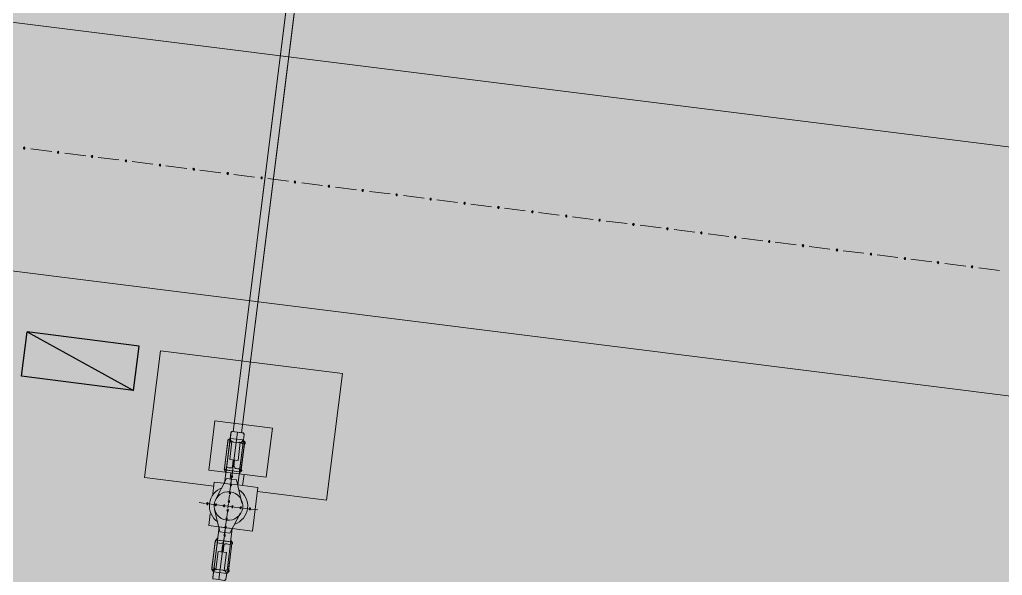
# Model space of a CAD drawing. Header units: metres. Extents: x -4 to 509425, y 7549 to 4732445.
# Drawn here: x 476027.13 to 476039.05, y 4719767.1 to 4719773.84 of the extents above; entities that cross this region are included whole.
import ezdxf

# ---------------------------------------------------------------- set-up
doc = ezdxf.new("R2010")
doc.units = ezdxf.units.M
doc.header["$LTSCALE"] = 0.01
doc.header["$MEASUREMENT"] = 0
doc.layers.get('0').update_dxf_attribs({"lineweight": 0})
doc.layers.add('_SUBESTACIÓN', color=1, linetype='Continuous')
doc.layers.add('SUBESTACION LA VID', color=253, linetype='Continuous')

# ---------------------------------------------------------------- blocks, each defined once
blk = doc.blocks.new('A$Cfff6051d')
at = {"layer": 'SUBESTACION LA VID', "transparency": 33554687}
h = blk.add_hatch(color=256, dxfattribs=at)
h.dxf.hatch_style = 2
h.paths.add_polyline_path([(476027.19, 4719772.283), (476027.191, 4719772.291), (476027.182, 4719772.293), (476027.173, 4719772.285), (476027.18, 4719772.276), (476027.189, 4719772.275)])
h = blk.add_hatch(color=256, dxfattribs=at)
h.dxf.hatch_style = 2
h.paths.add_polyline_path([(476027.601, 4719772.231), (476027.602, 4719772.24), (476027.594, 4719772.241), (476027.585, 4719772.234), (476027.592, 4719772.224), (476027.6, 4719772.223)])
h = blk.add_hatch(color=256, dxfattribs=at)
h.dxf.hatch_style = 2
h.paths.add_polyline_path([(476028.013, 4719772.18), (476028.014, 4719772.188), (476028.006, 4719772.189), (476027.996, 4719772.182), (476028.003, 4719772.173), (476028.012, 4719772.171)])
h = blk.add_hatch(color=256, dxfattribs=at)
h.dxf.hatch_style = 2
h.paths.add_polyline_path([(476028.425, 4719772.128), (476028.426, 4719772.137), (476028.417, 4719772.138), (476028.408, 4719772.13), (476028.415, 4719772.121), (476028.423, 4719772.12)])
h = blk.add_hatch(color=256, dxfattribs=at)
h.dxf.hatch_style = 2
h.paths.add_polyline_path([(476028.836, 4719772.077), (476028.837, 4719772.085), (476028.829, 4719772.086), (476028.819, 4719772.079), (476028.827, 4719772.069), (476028.835, 4719772.068)])
h = blk.add_hatch(color=256, dxfattribs=at)
h.dxf.hatch_style = 2
h.paths.add_polyline_path([(476029.248, 4719772.025), (476029.249, 4719772.033), (476029.24, 4719772.035), (476029.231, 4719772.027), (476029.238, 4719772.018), (476029.247, 4719772.017)])
h = blk.add_hatch(color=256, dxfattribs=at)
h.dxf.hatch_style = 2
h.paths.add_polyline_path([(476029.659, 4719771.973), (476029.66, 4719771.982), (476029.652, 4719771.983), (476029.643, 4719771.976), (476029.65, 4719771.966), (476029.658, 4719771.965)])
h = blk.add_hatch(color=256, dxfattribs=at)
h.dxf.hatch_style = 2
h.paths.add_polyline_path([(476030.071, 4719771.922), (476030.072, 4719771.93), (476030.064, 4719771.931), (476030.054, 4719771.924), (476030.062, 4719771.915), (476030.07, 4719771.913)])
h = blk.add_hatch(color=256, dxfattribs=at)
h.dxf.hatch_style = 2
h.paths.add_polyline_path([(476030.474, 4719771.871), (476030.475, 4719771.88), (476030.467, 4719771.881), (476030.457, 4719771.873), (476030.465, 4719771.864), (476030.473, 4719771.863)])
h = blk.add_hatch(color=256, dxfattribs=at)
h.dxf.hatch_style = 2
h.paths.add_polyline_path([(476030.886, 4719771.82), (476030.887, 4719771.828), (476030.878, 4719771.829), (476030.869, 4719771.822), (476030.876, 4719771.812), (476030.885, 4719771.811)])
h = blk.add_hatch(color=256, dxfattribs=at)
h.dxf.hatch_style = 2
h.paths.add_polyline_path([(476031.297, 4719771.768), (476031.299, 4719771.776), (476031.29, 4719771.778), (476031.281, 4719771.77), (476031.288, 4719771.761), (476031.296, 4719771.76)])
h = blk.add_hatch(color=256, dxfattribs=at)
h.dxf.hatch_style = 2
h.paths.add_polyline_path([(476031.709, 4719771.716), (476031.71, 4719771.725), (476031.702, 4719771.726), (476031.692, 4719771.719), (476031.7, 4719771.709), (476031.708, 4719771.708)])
h = blk.add_hatch(color=256, dxfattribs=at)
h.dxf.hatch_style = 2
h.paths.add_polyline_path([(476032.121, 4719771.665), (476032.122, 4719771.673), (476032.113, 4719771.674), (476032.104, 4719771.667), (476032.111, 4719771.658), (476032.12, 4719771.656)])
h = blk.add_hatch(color=256, dxfattribs=at)
h.dxf.hatch_style = 2
h.paths.add_polyline_path([(476032.532, 4719771.613), (476032.533, 4719771.622), (476032.525, 4719771.623), (476032.516, 4719771.615), (476032.523, 4719771.606), (476032.531, 4719771.605)])
h = blk.add_hatch(color=256, dxfattribs=at)
h.dxf.hatch_style = 2
h.paths.add_polyline_path([(476032.944, 4719771.562), (476032.945, 4719771.57), (476032.937, 4719771.571), (476032.927, 4719771.564), (476032.934, 4719771.554), (476032.943, 4719771.553)])
h = blk.add_hatch(color=256, dxfattribs=at)
h.dxf.hatch_style = 2
h.paths.add_polyline_path([(476033.356, 4719771.51), (476033.357, 4719771.518), (476033.348, 4719771.52), (476033.339, 4719771.512), (476033.346, 4719771.503), (476033.354, 4719771.502)])
h = blk.add_hatch(color=256, dxfattribs=at)
h.dxf.hatch_style = 2
h.paths.add_polyline_path([(476033.767, 4719771.458), (476033.768, 4719771.467), (476033.76, 4719771.468), (476033.75, 4719771.461), (476033.758, 4719771.451), (476033.766, 4719771.45)])
h = blk.add_hatch(color=256, dxfattribs=at)
h.dxf.hatch_style = 2
h.paths.add_polyline_path([(476034.17, 4719771.408), (476034.171, 4719771.416), (476034.163, 4719771.417), (476034.154, 4719771.41), (476034.161, 4719771.401), (476034.169, 4719771.4)])
h = blk.add_hatch(color=256, dxfattribs=at)
h.dxf.hatch_style = 2
h.paths.add_polyline_path([(476034.582, 4719771.356), (476034.583, 4719771.365), (476034.575, 4719771.366), (476034.565, 4719771.358), (476034.573, 4719771.349), (476034.581, 4719771.348)])
h = blk.add_hatch(color=256, dxfattribs=at)
h.dxf.hatch_style = 2
h.paths.add_polyline_path([(476034.994, 4719771.305), (476034.995, 4719771.313), (476034.986, 4719771.314), (476034.977, 4719771.307), (476034.984, 4719771.297), (476034.993, 4719771.296)])
h = blk.add_hatch(color=256, dxfattribs=at)
h.dxf.hatch_style = 2
h.paths.add_polyline_path([(476035.405, 4719771.253), (476035.406, 4719771.262), (476035.398, 4719771.263), (476035.388, 4719771.255), (476035.396, 4719771.246), (476035.404, 4719771.245)])
h = blk.add_hatch(color=256, dxfattribs=at)
h.dxf.hatch_style = 2
h.paths.add_polyline_path([(476035.817, 4719771.202), (476035.818, 4719771.21), (476035.809, 4719771.211), (476035.8, 4719771.204), (476035.807, 4719771.194), (476035.816, 4719771.193)])
h = blk.add_hatch(color=256, dxfattribs=at)
h.dxf.hatch_style = 2
h.paths.add_polyline_path([(476036.228, 4719771.15), (476036.23, 4719771.158), (476036.221, 4719771.159), (476036.212, 4719771.152), (476036.219, 4719771.143), (476036.227, 4719771.142)])
h = blk.add_hatch(color=256, dxfattribs=at)
h.dxf.hatch_style = 2
h.paths.add_polyline_path([(476036.64, 4719771.098), (476036.641, 4719771.107), (476036.633, 4719771.108), (476036.623, 4719771.1), (476036.631, 4719771.091), (476036.639, 4719771.09)])
h = blk.add_hatch(color=256, dxfattribs=at)
h.dxf.hatch_style = 2
h.paths.add_polyline_path([(476037.052, 4719771.047), (476037.053, 4719771.055), (476037.044, 4719771.056), (476037.035, 4719771.049), (476037.042, 4719771.039), (476037.051, 4719771.038)])
h = blk.add_hatch(color=256, dxfattribs=at)
h.dxf.hatch_style = 2
h.paths.add_polyline_path([(476037.463, 4719770.995), (476037.464, 4719771.003), (476037.456, 4719771.005), (476037.447, 4719770.997), (476037.454, 4719770.988), (476037.462, 4719770.987)])
h = blk.add_hatch(color=256, dxfattribs=at)
h.dxf.hatch_style = 2
h.paths.add_polyline_path([(476037.875, 4719770.943), (476037.876, 4719770.952), (476037.868, 4719770.953), (476037.858, 4719770.946), (476037.865, 4719770.936), (476037.874, 4719770.935)])
h = blk.add_hatch(color=256, dxfattribs=at)
h.dxf.hatch_style = 2
h.paths.add_polyline_path([(476038.278, 4719770.893), (476038.279, 4719770.901), (476038.271, 4719770.902), (476038.261, 4719770.895), (476038.269, 4719770.886), (476038.277, 4719770.885)])
h = blk.add_hatch(color=256, dxfattribs=at)
h.dxf.hatch_style = 2
h.paths.add_polyline_path([(476038.69, 4719770.841), (476038.691, 4719770.85), (476038.682, 4719770.851), (476038.673, 4719770.843), (476038.68, 4719770.834), (476038.689, 4719770.833)])
h = blk.add_hatch(color=256, dxfattribs=at)
h.dxf.hatch_style = 2
edge = h.paths.add_edge_path()
edge.add_spline(control_points=[(476027.15, 4719769.515), (476027.15, 4719769.515), (476028.511, 4719769.344), (476028.511, 4719769.344), (476028.511, 4719769.344), (476027.217, 4719770.053), (476027.217, 4719770.053), (476027.217, 4719770.053), (476027.15, 4719769.515), (476027.15, 4719769.515)], knot_values=[0, 0, 0, 0, 1, 1, 1, 2, 2, 2, 3, 3, 3, 3], degree=3, periodic=0)
edge = h.paths.add_edge_path()
edge.add_spline(control_points=[(476028.511, 4719769.344), (476028.511, 4719769.344), (476027.217, 4719770.053), (476027.217, 4719770.053), (476027.217, 4719770.053), (476028.578, 4719769.882), (476028.578, 4719769.882), (476028.578, 4719769.882), (476028.511, 4719769.344), (476028.511, 4719769.344)], knot_values=[0, 0, 0, 0, 1, 1, 1, 2, 2, 2, 3, 3, 3, 3], degree=3, periodic=0)
h = blk.add_hatch(color=256, dxfattribs=at)
h.dxf.hatch_style = 2
h.paths.add_polyline_path([(476029.711, 4719768.298), (476029.712, 4719768.307), (476029.703, 4719768.308), (476029.694, 4719768.3), (476029.701, 4719768.291), (476029.71, 4719768.29)])
h = blk.add_hatch(color=256, dxfattribs=at)
h.dxf.hatch_style = 2
h.paths.add_polyline_path([(476029.698, 4719768.197), (476029.699, 4719768.206), (476029.691, 4719768.207), (476029.681, 4719768.199), (476029.688, 4719768.19), (476029.697, 4719768.189)])
h = blk.add_hatch(color=256, dxfattribs=at)
h.dxf.hatch_style = 2
h.paths.add_polyline_path([(476029.685, 4719768.097), (476029.686, 4719768.105), (476029.678, 4719768.106), (476029.668, 4719768.099), (476029.676, 4719768.089), (476029.684, 4719768.088)])
h = blk.add_hatch(color=256, dxfattribs=at)
h.dxf.hatch_style = 2
h.paths.add_polyline_path([(476029.413, 4719767.969), (476029.414, 4719767.977), (476029.406, 4719767.978), (476029.396, 4719767.971), (476029.404, 4719767.961), (476029.412, 4719767.96)])
h = blk.add_hatch(color=256, dxfattribs=at)
h.dxf.hatch_style = 2
h.paths.add_polyline_path([(476029.514, 4719767.956), (476029.515, 4719767.964), (476029.507, 4719767.965), (476029.497, 4719767.958), (476029.505, 4719767.949), (476029.513, 4719767.947)])
h = blk.add_hatch(color=256, dxfattribs=at)
h.dxf.hatch_style = 2
h.paths.add_polyline_path([(476029.615, 4719767.943), (476029.616, 4719767.952), (476029.608, 4719767.953), (476029.598, 4719767.945), (476029.605, 4719767.936), (476029.614, 4719767.935)])
h = blk.add_hatch(color=256, dxfattribs=at)
h.dxf.hatch_style = 2
h.paths.add_polyline_path([(476029.673, 4719767.996), (476029.674, 4719768.004), (476029.665, 4719768.005), (476029.656, 4719767.998), (476029.663, 4719767.988), (476029.672, 4719767.987)])
h = blk.add_hatch(color=256, dxfattribs=at)
h.dxf.hatch_style = 2
h.paths.add_polyline_path([(476029.716, 4719767.931), (476029.717, 4719767.939), (476029.708, 4719767.94), (476029.699, 4719767.933), (476029.706, 4719767.923), (476029.715, 4719767.922)])
h = blk.add_hatch(color=256, dxfattribs=at)
h.dxf.hatch_style = 2
h.paths.add_polyline_path([(476029.816, 4719767.918), (476029.818, 4719767.926), (476029.809, 4719767.927), (476029.8, 4719767.92), (476029.807, 4719767.911), (476029.815, 4719767.91)])
h = blk.add_hatch(color=256, dxfattribs=at)
h.dxf.hatch_style = 2
h.paths.add_polyline_path([(476029.926, 4719767.904), (476029.927, 4719767.913), (476029.918, 4719767.914), (476029.909, 4719767.906), (476029.916, 4719767.897), (476029.925, 4719767.896)])
h = blk.add_hatch(color=256, dxfattribs=at)
h.dxf.hatch_style = 2
h.paths.add_polyline_path([(476029.646, 4719767.786), (476029.647, 4719767.794), (476029.639, 4719767.795), (476029.63, 4719767.788), (476029.637, 4719767.778), (476029.645, 4719767.777)])
h = blk.add_hatch(color=256, dxfattribs=at)
h.dxf.hatch_style = 2
h.paths.add_polyline_path([(476029.659, 4719767.887), (476029.66, 4719767.895), (476029.652, 4719767.896), (476029.642, 4719767.889), (476029.65, 4719767.879), (476029.658, 4719767.878)])
h = blk.add_hatch(color=256, dxfattribs=at)
h.dxf.hatch_style = 2
h.paths.add_polyline_path([(476029.634, 4719767.685), (476029.635, 4719767.693), (476029.626, 4719767.694), (476029.617, 4719767.687), (476029.624, 4719767.678), (476029.633, 4719767.677)])
h = blk.add_hatch(color=256, dxfattribs=at)
h.dxf.hatch_style = 2
h.paths.add_polyline_path([(476029.621, 4719767.584), (476029.622, 4719767.592), (476029.614, 4719767.594), (476029.604, 4719767.586), (476029.612, 4719767.577), (476029.62, 4719767.576)])
at = {"layer": 'SUBESTACION LA VID', "lineweight": 15}
for p, q in [((476076.476, 4719767.614), (475978.999, 4719779.835)), ((476076.103, 4719764.641), (475978.626, 4719776.861)), ((476030.39, 4719774.194), (476029.719, 4719768.843)), ((476030.491, 4719774.181), (476029.82, 4719768.83)), ((476027.517, 4719772.242), (476027.265, 4719772.274)), ((476027.929, 4719772.19), (476027.677, 4719772.222)), ((476028.332, 4719772.14), (476028.08, 4719772.171)), ((476028.744, 4719772.088), (476028.492, 4719772.12)), ((476029.155, 4719772.037), (476028.903, 4719772.068)), ((476029.567, 4719771.985), (476029.315, 4719772.017)), ((476029.979, 4719771.933), (476029.727, 4719771.965)), ((476030.39, 4719771.882), (476030.138, 4719771.913)), ((476030.802, 4719771.83), (476030.55, 4719771.862)), ((476031.213, 4719771.779), (476030.961, 4719771.81)), ((476031.625, 4719771.727), (476031.373, 4719771.759)), ((476032.037, 4719771.675), (476031.785, 4719771.707)), ((476032.44, 4719771.625), (476032.188, 4719771.656)), ((476032.852, 4719771.573), (476032.6, 4719771.605)), ((476033.263, 4719771.522), (476033.011, 4719771.553)), ((476033.675, 4719771.47), (476033.423, 4719771.502)), ((476034.086, 4719771.418), (476033.834, 4719771.45)), ((476034.498, 4719771.367), (476034.246, 4719771.398)), ((476034.91, 4719771.315), (476034.658, 4719771.347)), ((476035.321, 4719771.264), (476035.069, 4719771.295)), ((476035.733, 4719771.212), (476035.481, 4719771.244)), ((476036.144, 4719771.16), (476035.892, 4719771.192)), ((476036.548, 4719771.11), (476036.296, 4719771.141)), ((476036.959, 4719771.058), (476036.707, 4719771.09)), ((476037.371, 4719771.007), (476037.119, 4719771.038)), ((476037.783, 4719770.955), (476037.531, 4719770.987)), ((476038.194, 4719770.903), (476037.942, 4719770.935)), ((476038.606, 4719770.852), (476038.354, 4719770.883)), ((476039.017, 4719770.8), (476038.765, 4719770.832)), ((476029.655, 4719768.74), (476029.683, 4719768.762)), ((476029.702, 4719768.845), (476029.837, 4719768.828)), ((476029.612, 4719768.396), (476029.654, 4719768.732)), ((476029.679, 4719768.729), (476029.637, 4719768.393)), ((476029.677, 4719768.712), (476029.696, 4719768.727)), ((476029.839, 4719768.709), (476029.797, 4719768.373)), ((476029.813, 4719768.371), (476029.856, 4719768.707)), ((476029.837, 4719768.692), (476029.814, 4719768.712)), ((476029.709, 4719768.418), (476029.719, 4719768.502)), ((476029.725, 4719768.416), (476029.736, 4719768.5)), ((476029.611, 4719768.387), (476029.631, 4719768.342)), ((476029.705, 4719768.324), (476029.713, 4719768.383)), ((476029.639, 4719768.273), (476029.505, 4719768.017)), ((476029.757, 4719768.258), (476029.639, 4719768.273)), ((476029.691, 4719768.343), (476029.681, 4719768.268)), ((476029.692, 4719768.215), (476029.7, 4719768.282)), ((476029.757, 4719768.258), (476029.824, 4719767.977)), ((476029.812, 4719768.362), (476029.79, 4719768.322)), ((476029.85, 4719768.323), (476029.833, 4719768.189)), ((476029.679, 4719768.114), (476029.687, 4719768.182)), ((476029.666, 4719768.014), (476029.674, 4719768.072)), ((476029.38, 4719767.973), (476029.304, 4719767.982)), ((476029.48, 4719767.96), (476029.422, 4719767.967)), ((476029.59, 4719767.946), (476029.522, 4719767.955)), ((476029.69, 4719767.934), (476029.623, 4719767.942)), ((476029.654, 4719767.913), (476029.661, 4719767.972)), ((476029.791, 4719767.921), (476029.732, 4719767.928)), ((476029.892, 4719767.908), (476029.833, 4719767.916)), ((476030.018, 4719767.893), (476029.934, 4719767.903)), ((476029.558, 4719767.626), (476029.49, 4719767.899)), ((476029.64, 4719767.804), (476029.648, 4719767.871)), ((476029.676, 4719767.611), (476029.809, 4719767.859)), ((476029.615, 4719767.602), (476029.623, 4719767.669)), ((476029.627, 4719767.703), (476029.636, 4719767.77)), ((476029.502, 4719767.522), (476029.532, 4719767.553)), ((476029.676, 4719767.611), (476029.558, 4719767.626)), ((476029.602, 4719767.501), (476029.609, 4719767.56)), ((476029.501, 4719767.514), (476029.459, 4719767.178)), ((476029.484, 4719767.175), (476029.527, 4719767.511)), ((476029.589, 4719767.469), (476029.579, 4719767.385)), ((476029.606, 4719767.466), (476029.596, 4719767.382)), ((476029.644, 4719767.155), (476029.686, 4719767.491)), ((476029.703, 4719767.489), (476029.661, 4719767.152)), ((476029.704, 4719767.497), (476029.691, 4719767.533)), ((476029.486, 4719767.191), (476029.501, 4719767.173)), ((476029.646, 4719767.171), (476029.619, 4719767.158)), ((476029.66, 4719767.144), (476029.64, 4719767.121))]:
    blk.add_line(p, q, dxfattribs=at)
at = {"layer": 'SUBESTACION LA VID', "lineweight": 0}
for p, q in [((476029.652, 4719768.715), (476029.655, 4719768.74)), ((476029.652, 4719768.715), (476029.655, 4719768.74)), ((476029.653, 4719768.723), (476029.655, 4719768.74)), ((476029.79, 4719768.322), (476029.851, 4719768.809)), ((476029.653, 4719768.723), (476029.654, 4719768.732)), ((476029.653, 4719768.723), (476029.654, 4719768.732)), ((476029.854, 4719768.69), (476029.857, 4719768.715)), ((476029.855, 4719768.698), (476029.857, 4719768.715)), ((476029.864, 4719768.706), (476029.864, 4719768.706)), ((476029.611, 4719768.387), (476029.613, 4719768.404)), ((476029.611, 4719768.387), (476029.612, 4719768.396)), ((476029.812, 4719768.362), (476029.815, 4719768.379)), ((476029.812, 4719768.362), (476029.815, 4719768.379)), ((476029.821, 4719768.361), (476029.822, 4719768.369)), ((476029.532, 4719767.553), (476029.472, 4719767.074)), ((476029.502, 4719767.522), (476029.5, 4719767.505)), ((476029.502, 4719767.522), (476029.5, 4719767.505)), ((476029.502, 4719767.522), (476029.501, 4719767.514)), ((476029.704, 4719767.497), (476029.702, 4719767.48)), ((476029.712, 4719767.496), (476029.711, 4719767.487)), ((476029.46, 4719767.186), (476029.458, 4719767.169)), ((476029.46, 4719767.186), (476029.458, 4719767.169)), ((476029.459, 4719767.178), (476029.459, 4719767.178)), ((476029.663, 4719767.169), (476029.66, 4719767.144)), ((476029.663, 4719767.169), (476029.66, 4719767.144)), ((476029.67, 4719767.16), (476029.66, 4719767.144)), ((476029.67, 4719767.16), (476029.669, 4719767.151)), ((476029.67, 4719767.16), (476029.669, 4719767.151))]:
    blk.add_line(p, q, dxfattribs=at)
at = {"layer": 'SUBESTACION LA VID', "lineweight": 15}
for points in [[(476030.39, 4719774.194), (476030.491, 4719774.181), (476029.82, 4719768.83), (476029.719, 4719768.843), (476030.39, 4719774.194)], [(476028.578, 4719769.882), (476027.217, 4719770.053), (476027.15, 4719769.515), (476028.511, 4719769.344), (476028.578, 4719769.882)], [(476030.012, 4719768.115), (476030.852, 4719768.01), (476031.045, 4719769.547), (476028.835, 4719769.824), (476028.643, 4719768.287), (476029.483, 4719768.182)], [(476030.194, 4719768.886), (476029.497, 4719768.973), (476029.422, 4719768.377), (476030.119, 4719768.29), (476030.194, 4719768.886)], [(476029.77, 4719768.837), (476029.702, 4719768.845), (476029.693, 4719768.838), (476029.692, 4719768.829), (476029.683, 4719768.762), (476029.655, 4719768.74), (476029.654, 4719768.732), (476029.653, 4719768.723), (476029.652, 4719768.715), (476029.633, 4719768.564), (476029.613, 4719768.404), (476029.612, 4719768.396), (476029.611, 4719768.387), (476029.631, 4719768.342), (476029.615, 4719768.216), (476029.691, 4719768.207), (476029.77, 4719768.837)], [(476029.851, 4719768.809), (476029.843, 4719768.742), (476029.683, 4719768.762), (476029.692, 4719768.829)], [(476029.683, 4719768.762), (476029.696, 4719768.727), (476029.704, 4719768.726), (476029.713, 4719768.724), (476029.72, 4719768.715), (476029.754, 4719768.711), (476029.787, 4719768.707), (476029.797, 4719768.714), (476029.805, 4719768.713), (476029.814, 4719768.712), (476029.843, 4719768.742), (476029.857, 4719768.715)], [(476029.77, 4719768.837), (476029.837, 4719768.828), (476029.844, 4719768.819), (476029.851, 4719768.809), (476029.843, 4719768.742), (476029.857, 4719768.715), (476029.864, 4719768.706), (476029.863, 4719768.697), (476029.855, 4719768.698), (476029.854, 4719768.69), (476029.835, 4719768.539), (476029.815, 4719768.379), (476029.822, 4719768.369), (476029.821, 4719768.361), (476029.812, 4719768.362), (476029.79, 4719768.322), (476029.775, 4719768.196), (476029.691, 4719768.207), (476029.77, 4719768.837)], [(476029.704, 4719768.726), (476029.677, 4719768.507), (476029.778, 4719768.494), (476029.805, 4719768.713)], [(476029.618, 4719768.378), (476029.652, 4719768.374), (476029.702, 4719768.367)], [(476029.639, 4719768.409), (476029.664, 4719768.406), (476029.69, 4719768.403)], [(476029.79, 4719768.391), (476029.774, 4719768.393), (476029.748, 4719768.396)], [(476029.615, 4719768.216), (476029.635, 4719768.376), (476029.795, 4719768.356), (476029.775, 4719768.196), (476029.615, 4719768.216)], [(476029.795, 4719768.356), (476029.761, 4719768.36), (476029.702, 4719768.367)], [(476029.607, 4719768.217), (476029.489, 4719768.232), (476029.471, 4719768.089)], [(476029.708, 4719767.667), (476029.952, 4719767.636), (476030.018, 4719768.166), (476029.775, 4719768.196)], [(476029.441, 4719767.846), (476029.423, 4719767.703), (476029.54, 4719767.688)], [(476029.545, 4719767.048), (476029.478, 4719767.056), (476029.47, 4719767.057), (476029.471, 4719767.065), (476029.472, 4719767.074), (476029.48, 4719767.141), (476029.458, 4719767.169), (476029.459, 4719767.178), (476029.46, 4719767.186), (476029.461, 4719767.195), (476029.48, 4719767.346), (476029.5, 4719767.505), (476029.501, 4719767.514), (476029.502, 4719767.522), (476029.532, 4719767.553), (476029.549, 4719767.687), (476029.624, 4719767.678), (476029.545, 4719767.048)], [(476029.708, 4719767.667), (476029.688, 4719767.507), (476029.529, 4719767.527), (476029.549, 4719767.687), (476029.708, 4719767.667)], [(476029.545, 4719767.048), (476029.612, 4719767.039), (476029.621, 4719767.038), (476029.622, 4719767.046), (476029.631, 4719767.054), (476029.64, 4719767.121), (476029.66, 4719767.144), (476029.669, 4719767.151), (476029.67, 4719767.16), (476029.662, 4719767.161), (476029.663, 4719767.169), (476029.682, 4719767.321), (476029.702, 4719767.48), (476029.711, 4719767.487), (476029.712, 4719767.496), (476029.704, 4719767.497), (476029.691, 4719767.533), (476029.708, 4719767.667), (476029.624, 4719767.678), (476029.545, 4719767.048)], [(476029.52, 4719767.528), (476029.554, 4719767.524), (476029.613, 4719767.517)], [(476029.524, 4719767.494), (476029.55, 4719767.491), (476029.575, 4719767.488)], [(476029.697, 4719767.506), (476029.663, 4719767.511), (476029.613, 4719767.517)], [(476029.676, 4719767.475), (476029.659, 4719767.477), (476029.634, 4719767.48)], [(476029.61, 4719767.159), (476029.638, 4719767.377), (476029.537, 4719767.39), (476029.51, 4719767.171)], [(476029.64, 4719767.121), (476029.619, 4719767.158), (476029.61, 4719767.159), (476029.602, 4719767.16), (476029.594, 4719767.161), (476029.56, 4719767.165), (476029.526, 4719767.169), (476029.518, 4719767.17), (476029.51, 4719767.171), (476029.501, 4719767.173), (476029.48, 4719767.141), (476029.458, 4719767.169)], [(476029.472, 4719767.074), (476029.48, 4719767.141), (476029.64, 4719767.121), (476029.631, 4719767.054)]]:
    blk.add_lwpolyline(points, dxfattribs=at)
at = {"layer": 'SUBESTACION LA VID'}
for points in [[(476027.19, 4719772.283), (476027.191, 4719772.291), (476027.182, 4719772.293), (476027.173, 4719772.285), (476027.18, 4719772.276), (476027.189, 4719772.275)], [(476027.601, 4719772.231), (476027.602, 4719772.24), (476027.594, 4719772.241), (476027.585, 4719772.234), (476027.592, 4719772.224), (476027.6, 4719772.223)], [(476028.013, 4719772.18), (476028.014, 4719772.188), (476028.006, 4719772.189), (476027.996, 4719772.182), (476028.003, 4719772.173), (476028.012, 4719772.171)], [(476028.425, 4719772.128), (476028.426, 4719772.137), (476028.417, 4719772.138), (476028.408, 4719772.13), (476028.415, 4719772.121), (476028.423, 4719772.12)], [(476028.836, 4719772.077), (476028.837, 4719772.085), (476028.829, 4719772.086), (476028.819, 4719772.079), (476028.827, 4719772.069), (476028.835, 4719772.068)], [(476029.248, 4719772.025), (476029.249, 4719772.033), (476029.24, 4719772.035), (476029.231, 4719772.027), (476029.238, 4719772.018), (476029.247, 4719772.017)], [(476029.659, 4719771.973), (476029.66, 4719771.982), (476029.652, 4719771.983), (476029.643, 4719771.976), (476029.65, 4719771.966), (476029.658, 4719771.965)], [(476030.071, 4719771.922), (476030.072, 4719771.93), (476030.064, 4719771.931), (476030.054, 4719771.924), (476030.062, 4719771.915), (476030.07, 4719771.913)], [(476030.474, 4719771.871), (476030.475, 4719771.88), (476030.467, 4719771.881), (476030.457, 4719771.873), (476030.465, 4719771.864), (476030.473, 4719771.863)], [(476030.886, 4719771.82), (476030.887, 4719771.828), (476030.878, 4719771.829), (476030.869, 4719771.822), (476030.876, 4719771.812), (476030.885, 4719771.811)], [(476031.297, 4719771.768), (476031.299, 4719771.776), (476031.29, 4719771.778), (476031.281, 4719771.77), (476031.288, 4719771.761), (476031.296, 4719771.76)], [(476031.709, 4719771.716), (476031.71, 4719771.725), (476031.702, 4719771.726), (476031.692, 4719771.719), (476031.7, 4719771.709), (476031.708, 4719771.708)], [(476032.121, 4719771.665), (476032.122, 4719771.673), (476032.113, 4719771.674), (476032.104, 4719771.667), (476032.111, 4719771.658), (476032.12, 4719771.656)], [(476032.532, 4719771.613), (476032.533, 4719771.622), (476032.525, 4719771.623), (476032.516, 4719771.615), (476032.523, 4719771.606), (476032.531, 4719771.605)], [(476032.944, 4719771.562), (476032.945, 4719771.57), (476032.937, 4719771.571), (476032.927, 4719771.564), (476032.934, 4719771.554), (476032.943, 4719771.553)], [(476033.356, 4719771.51), (476033.357, 4719771.518), (476033.348, 4719771.52), (476033.339, 4719771.512), (476033.346, 4719771.503), (476033.354, 4719771.502)], [(476033.767, 4719771.458), (476033.768, 4719771.467), (476033.76, 4719771.468), (476033.75, 4719771.461), (476033.758, 4719771.451), (476033.766, 4719771.45)], [(476034.17, 4719771.408), (476034.171, 4719771.416), (476034.163, 4719771.417), (476034.154, 4719771.41), (476034.161, 4719771.401), (476034.169, 4719771.4)], [(476034.582, 4719771.356), (476034.583, 4719771.365), (476034.575, 4719771.366), (476034.565, 4719771.358), (476034.573, 4719771.349), (476034.581, 4719771.348)], [(476034.994, 4719771.305), (476034.995, 4719771.313), (476034.986, 4719771.314), (476034.977, 4719771.307), (476034.984, 4719771.297), (476034.993, 4719771.296)], [(476035.405, 4719771.253), (476035.406, 4719771.262), (476035.398, 4719771.263), (476035.388, 4719771.255), (476035.396, 4719771.246), (476035.404, 4719771.245)], [(476035.817, 4719771.202), (476035.818, 4719771.21), (476035.809, 4719771.211), (476035.8, 4719771.204), (476035.807, 4719771.194), (476035.816, 4719771.193)], [(476036.228, 4719771.15), (476036.23, 4719771.158), (476036.221, 4719771.159), (476036.212, 4719771.152), (476036.219, 4719771.143), (476036.227, 4719771.142)], [(476036.64, 4719771.098), (476036.641, 4719771.107), (476036.633, 4719771.108), (476036.623, 4719771.1), (476036.631, 4719771.091), (476036.639, 4719771.09)], [(476037.052, 4719771.047), (476037.053, 4719771.055), (476037.044, 4719771.056), (476037.035, 4719771.049), (476037.042, 4719771.039), (476037.051, 4719771.038)], [(476037.463, 4719770.995), (476037.464, 4719771.003), (476037.456, 4719771.005), (476037.447, 4719770.997), (476037.454, 4719770.988), (476037.462, 4719770.987)], [(476037.875, 4719770.943), (476037.876, 4719770.952), (476037.868, 4719770.953), (476037.858, 4719770.946), (476037.865, 4719770.936), (476037.874, 4719770.935)], [(476038.278, 4719770.893), (476038.279, 4719770.901), (476038.271, 4719770.902), (476038.261, 4719770.895), (476038.269, 4719770.886), (476038.277, 4719770.885)], [(476038.69, 4719770.841), (476038.691, 4719770.85), (476038.682, 4719770.851), (476038.673, 4719770.843), (476038.68, 4719770.834), (476038.689, 4719770.833)], [(476029.711, 4719768.298), (476029.712, 4719768.307), (476029.703, 4719768.308), (476029.694, 4719768.3), (476029.701, 4719768.291), (476029.71, 4719768.29)], [(476029.698, 4719768.197), (476029.699, 4719768.206), (476029.691, 4719768.207), (476029.681, 4719768.199), (476029.688, 4719768.19), (476029.697, 4719768.189)], [(476029.685, 4719768.097), (476029.686, 4719768.105), (476029.678, 4719768.106), (476029.668, 4719768.099), (476029.676, 4719768.089), (476029.684, 4719768.088)], [(476029.413, 4719767.969), (476029.414, 4719767.977), (476029.406, 4719767.978), (476029.396, 4719767.971), (476029.404, 4719767.961), (476029.412, 4719767.96)], [(476029.514, 4719767.956), (476029.515, 4719767.964), (476029.507, 4719767.965), (476029.497, 4719767.958), (476029.505, 4719767.949), (476029.513, 4719767.947)], [(476029.615, 4719767.943), (476029.616, 4719767.952), (476029.608, 4719767.953), (476029.598, 4719767.945), (476029.605, 4719767.936), (476029.614, 4719767.935)], [(476029.673, 4719767.996), (476029.674, 4719768.004), (476029.665, 4719768.005), (476029.656, 4719767.998), (476029.663, 4719767.988), (476029.672, 4719767.987)], [(476029.716, 4719767.931), (476029.717, 4719767.939), (476029.708, 4719767.94), (476029.699, 4719767.933), (476029.706, 4719767.923), (476029.715, 4719767.922)], [(476029.816, 4719767.918), (476029.818, 4719767.926), (476029.809, 4719767.927), (476029.8, 4719767.92), (476029.807, 4719767.911), (476029.815, 4719767.91)], [(476029.926, 4719767.904), (476029.927, 4719767.913), (476029.918, 4719767.914), (476029.909, 4719767.906), (476029.916, 4719767.897), (476029.925, 4719767.896)], [(476029.646, 4719767.786), (476029.647, 4719767.794), (476029.639, 4719767.795), (476029.63, 4719767.788), (476029.637, 4719767.778), (476029.645, 4719767.777)], [(476029.659, 4719767.887), (476029.66, 4719767.895), (476029.652, 4719767.896), (476029.642, 4719767.889), (476029.65, 4719767.879), (476029.658, 4719767.878)], [(476029.634, 4719767.685), (476029.635, 4719767.693), (476029.626, 4719767.694), (476029.617, 4719767.687), (476029.624, 4719767.678), (476029.633, 4719767.677)], [(476029.621, 4719767.584), (476029.622, 4719767.592), (476029.614, 4719767.594), (476029.604, 4719767.586), (476029.612, 4719767.577), (476029.62, 4719767.576)]]:
    blk.add_lwpolyline(points, close=True, dxfattribs=at)
at = {"layer": 'SUBESTACION LA VID', "lineweight": 0}
for points in [[(476027.19, 4719772.283), (476027.191, 4719772.291), (476027.182, 4719772.293), (476027.173, 4719772.285), (476027.18, 4719772.276), (476027.189, 4719772.275)], [(476027.601, 4719772.231), (476027.602, 4719772.24), (476027.594, 4719772.241), (476027.585, 4719772.234), (476027.592, 4719772.224), (476027.6, 4719772.223)], [(476028.013, 4719772.18), (476028.014, 4719772.188), (476028.006, 4719772.189), (476027.996, 4719772.182), (476028.003, 4719772.173), (476028.012, 4719772.171)], [(476028.425, 4719772.128), (476028.426, 4719772.137), (476028.417, 4719772.138), (476028.408, 4719772.13), (476028.415, 4719772.121), (476028.423, 4719772.12)], [(476028.836, 4719772.077), (476028.837, 4719772.085), (476028.829, 4719772.086), (476028.819, 4719772.079), (476028.827, 4719772.069), (476028.835, 4719772.068)], [(476029.248, 4719772.025), (476029.249, 4719772.033), (476029.24, 4719772.035), (476029.231, 4719772.027), (476029.238, 4719772.018), (476029.247, 4719772.017)], [(476029.659, 4719771.973), (476029.66, 4719771.982), (476029.652, 4719771.983), (476029.643, 4719771.976), (476029.65, 4719771.966), (476029.658, 4719771.965)], [(476030.071, 4719771.922), (476030.072, 4719771.93), (476030.064, 4719771.931), (476030.054, 4719771.924), (476030.062, 4719771.915), (476030.07, 4719771.913)], [(476030.474, 4719771.871), (476030.475, 4719771.88), (476030.467, 4719771.881), (476030.457, 4719771.873), (476030.465, 4719771.864), (476030.473, 4719771.863)], [(476030.886, 4719771.82), (476030.887, 4719771.828), (476030.878, 4719771.829), (476030.869, 4719771.822), (476030.876, 4719771.812), (476030.885, 4719771.811)], [(476031.297, 4719771.768), (476031.299, 4719771.776), (476031.29, 4719771.778), (476031.281, 4719771.77), (476031.288, 4719771.761), (476031.296, 4719771.76)], [(476031.709, 4719771.716), (476031.71, 4719771.725), (476031.702, 4719771.726), (476031.692, 4719771.719), (476031.7, 4719771.709), (476031.708, 4719771.708)], [(476032.121, 4719771.665), (476032.122, 4719771.673), (476032.113, 4719771.674), (476032.104, 4719771.667), (476032.111, 4719771.658), (476032.12, 4719771.656)], [(476032.532, 4719771.613), (476032.533, 4719771.622), (476032.525, 4719771.623), (476032.516, 4719771.615), (476032.523, 4719771.606), (476032.531, 4719771.605)], [(476032.944, 4719771.562), (476032.945, 4719771.57), (476032.937, 4719771.571), (476032.927, 4719771.564), (476032.934, 4719771.554), (476032.943, 4719771.553)], [(476033.356, 4719771.51), (476033.357, 4719771.518), (476033.348, 4719771.52), (476033.339, 4719771.512), (476033.346, 4719771.503), (476033.354, 4719771.502)], [(476033.767, 4719771.458), (476033.768, 4719771.467), (476033.76, 4719771.468), (476033.75, 4719771.461), (476033.758, 4719771.451), (476033.766, 4719771.45)], [(476034.17, 4719771.408), (476034.171, 4719771.416), (476034.163, 4719771.417), (476034.154, 4719771.41), (476034.161, 4719771.401), (476034.169, 4719771.4)], [(476034.582, 4719771.356), (476034.583, 4719771.365), (476034.575, 4719771.366), (476034.565, 4719771.358), (476034.573, 4719771.349), (476034.581, 4719771.348)], [(476034.994, 4719771.305), (476034.995, 4719771.313), (476034.986, 4719771.314), (476034.977, 4719771.307), (476034.984, 4719771.297), (476034.993, 4719771.296)], [(476035.405, 4719771.253), (476035.406, 4719771.262), (476035.398, 4719771.263), (476035.388, 4719771.255), (476035.396, 4719771.246), (476035.404, 4719771.245)], [(476035.817, 4719771.202), (476035.818, 4719771.21), (476035.809, 4719771.211), (476035.8, 4719771.204), (476035.807, 4719771.194), (476035.816, 4719771.193)], [(476036.228, 4719771.15), (476036.23, 4719771.158), (476036.221, 4719771.159), (476036.212, 4719771.152), (476036.219, 4719771.143), (476036.227, 4719771.142)], [(476036.64, 4719771.098), (476036.641, 4719771.107), (476036.633, 4719771.108), (476036.623, 4719771.1), (476036.631, 4719771.091), (476036.639, 4719771.09)], [(476037.052, 4719771.047), (476037.053, 4719771.055), (476037.044, 4719771.056), (476037.035, 4719771.049), (476037.042, 4719771.039), (476037.051, 4719771.038)], [(476037.463, 4719770.995), (476037.464, 4719771.003), (476037.456, 4719771.005), (476037.447, 4719770.997), (476037.454, 4719770.988), (476037.462, 4719770.987)], [(476037.875, 4719770.943), (476037.876, 4719770.952), (476037.868, 4719770.953), (476037.858, 4719770.946), (476037.865, 4719770.936), (476037.874, 4719770.935)], [(476038.278, 4719770.893), (476038.279, 4719770.901), (476038.271, 4719770.902), (476038.261, 4719770.895), (476038.269, 4719770.886), (476038.277, 4719770.885)], [(476038.69, 4719770.841), (476038.691, 4719770.85), (476038.682, 4719770.851), (476038.673, 4719770.843), (476038.68, 4719770.834), (476038.689, 4719770.833)], [(476029.711, 4719768.298), (476029.712, 4719768.307), (476029.703, 4719768.308), (476029.694, 4719768.3), (476029.701, 4719768.291), (476029.71, 4719768.29)], [(476029.698, 4719768.197), (476029.699, 4719768.206), (476029.691, 4719768.207), (476029.681, 4719768.199), (476029.688, 4719768.19), (476029.697, 4719768.189)], [(476029.685, 4719768.097), (476029.686, 4719768.105), (476029.678, 4719768.106), (476029.668, 4719768.099), (476029.676, 4719768.089), (476029.684, 4719768.088)], [(476029.413, 4719767.969), (476029.414, 4719767.977), (476029.406, 4719767.978), (476029.396, 4719767.971), (476029.404, 4719767.961), (476029.412, 4719767.96)], [(476029.514, 4719767.956), (476029.515, 4719767.964), (476029.507, 4719767.965), (476029.497, 4719767.958), (476029.505, 4719767.949), (476029.513, 4719767.947)], [(476029.615, 4719767.943), (476029.616, 4719767.952), (476029.608, 4719767.953), (476029.598, 4719767.945), (476029.605, 4719767.936), (476029.614, 4719767.935)], [(476029.673, 4719767.996), (476029.674, 4719768.004), (476029.665, 4719768.005), (476029.656, 4719767.998), (476029.663, 4719767.988), (476029.672, 4719767.987)], [(476029.716, 4719767.931), (476029.717, 4719767.939), (476029.708, 4719767.94), (476029.699, 4719767.933), (476029.706, 4719767.923), (476029.715, 4719767.922)], [(476029.816, 4719767.918), (476029.818, 4719767.926), (476029.809, 4719767.927), (476029.8, 4719767.92), (476029.807, 4719767.911), (476029.815, 4719767.91)], [(476029.926, 4719767.904), (476029.927, 4719767.913), (476029.918, 4719767.914), (476029.909, 4719767.906), (476029.916, 4719767.897), (476029.925, 4719767.896)], [(476029.646, 4719767.786), (476029.647, 4719767.794), (476029.639, 4719767.795), (476029.63, 4719767.788), (476029.637, 4719767.778), (476029.645, 4719767.777)], [(476029.659, 4719767.887), (476029.66, 4719767.895), (476029.652, 4719767.896), (476029.642, 4719767.889), (476029.65, 4719767.879), (476029.658, 4719767.878)], [(476029.634, 4719767.685), (476029.635, 4719767.693), (476029.626, 4719767.694), (476029.617, 4719767.687), (476029.624, 4719767.678), (476029.633, 4719767.677)], [(476029.621, 4719767.584), (476029.622, 4719767.592), (476029.614, 4719767.594), (476029.604, 4719767.586), (476029.612, 4719767.577), (476029.62, 4719767.576)]]:
    blk.add_lwpolyline(points, close=True, dxfattribs=at)
for points in [[(476029.615, 4719768.216), (476029.693, 4719768.838), (476029.631, 4719768.342), (476029.692, 4719768.829)], [(476029.652, 4719768.715), (476029.655, 4719768.74), (476029.653, 4719768.723), (476029.655, 4719768.74)], [(476029.854, 4719768.69), (476029.857, 4719768.715), (476029.815, 4719768.379)], [(476029.835, 4719768.539), (476029.857, 4719768.715), (476029.854, 4719768.69)], [(476029.863, 4719768.697), (476029.864, 4719768.706), (476029.855, 4719768.698), (476029.857, 4719768.715)], [(476029.613, 4719768.404), (476029.611, 4719768.387), (476029.612, 4719768.396), (476029.611, 4719768.387)], [(476029.822, 4719768.369), (476029.812, 4719768.362), (476029.815, 4719768.379)], [(476029.821, 4719768.361), (476029.822, 4719768.369), (476029.821, 4719768.361)], [(476029.549, 4719767.687), (476029.471, 4719767.065), (476029.532, 4719767.553)], [(476029.461, 4719767.195), (476029.458, 4719767.169), (476029.5, 4719767.505)], [(476029.501, 4719767.514), (476029.502, 4719767.522), (476029.5, 4719767.505)], [(476029.502, 4719767.522), (476029.501, 4719767.514), (476029.502, 4719767.522)], [(476029.702, 4719767.48), (476029.712, 4719767.496), (476029.711, 4719767.487), (476029.712, 4719767.496)], [(476029.48, 4719767.346), (476029.458, 4719767.169), (476029.461, 4719767.195)], [(476029.46, 4719767.186), (476029.459, 4719767.178), (476029.46, 4719767.186), (476029.458, 4719767.169)], [(476029.662, 4719767.161), (476029.66, 4719767.144), (476029.662, 4719767.161), (476029.66, 4719767.144)]]:
    blk.add_lwpolyline(points, dxfattribs=at)
at = {"layer": 'SUBESTACION LA VID'}
for points in [[(476027.15, 4719769.515), (476027.15, 4719769.515), (476028.511, 4719769.344), (476028.511, 4719769.344), (476028.511, 4719769.344), (476027.217, 4719770.053), (476027.217, 4719770.053), (476027.217, 4719770.053), (476027.15, 4719769.515), (476027.15, 4719769.515)], [(476028.511, 4719769.344), (476028.511, 4719769.344), (476027.217, 4719770.053), (476027.217, 4719770.053), (476027.217, 4719770.053), (476028.578, 4719769.882), (476028.578, 4719769.882), (476028.578, 4719769.882), (476028.511, 4719769.344), (476028.511, 4719769.344)]]:
    blk.add_open_spline(points, degree=3, knots=[0, 0, 0, 0, 1, 1, 1, 2, 2, 2, 3, 3, 3, 3], dxfattribs=at)
at = {"layer": 'SUBESTACION LA VID', "lineweight": 0}
for points in [[(476027.15, 4719769.515), (476027.15, 4719769.515), (476028.511, 4719769.344), (476028.511, 4719769.344), (476028.511, 4719769.344), (476027.217, 4719770.053), (476027.217, 4719770.053), (476027.217, 4719770.053), (476027.15, 4719769.515), (476027.15, 4719769.515)], [(476028.511, 4719769.344), (476028.511, 4719769.344), (476027.217, 4719770.053), (476027.217, 4719770.053), (476027.217, 4719770.053), (476028.578, 4719769.882), (476028.578, 4719769.882), (476028.578, 4719769.882), (476028.511, 4719769.344), (476028.511, 4719769.344)]]:
    blk.add_open_spline(points, degree=3, knots=[0, 0, 0, 0, 1, 1, 1, 2, 2, 2, 3, 3, 3, 3], dxfattribs=at)
at = {"layer": 'SUBESTACION LA VID', "lineweight": 15}
for points, knots in [([(476029.669, 4719768.747), (476029.663, 4719768.748), (476029.658, 4719768.745), (476029.656, 4719768.74), (476029.653, 4719768.735), (476029.654, 4719768.729), (476029.658, 4719768.725)], [0, 0, 0, 0, 1, 1, 1, 2, 2, 2, 2]), ([(476029.68, 4719768.733), (476029.681, 4719768.74), (476029.676, 4719768.746), (476029.669, 4719768.747), (476029.662, 4719768.748), (476029.655, 4719768.743), (476029.655, 4719768.736)], [0, 0, 0, 0, 1, 1, 1, 2, 2, 2, 2]), ([(476029.674, 4719768.723), (476029.678, 4719768.726), (476029.681, 4719768.732), (476029.68, 4719768.737), (476029.678, 4719768.742), (476029.674, 4719768.746), (476029.669, 4719768.747)], [0, 0, 0, 0, 1, 1, 1, 2, 2, 2, 2]), ([(476029.852, 4719768.814), (476029.852, 4719768.817), (476029.851, 4719768.82), (476029.849, 4719768.823), (476029.847, 4719768.826), (476029.844, 4719768.827), (476029.841, 4719768.828)], [0, 0, 0, 0, 1, 1, 1, 2, 2, 2, 2]), ([(476029.854, 4719768.724), (476029.848, 4719768.725), (476029.843, 4719768.722), (476029.841, 4719768.717), (476029.838, 4719768.712), (476029.839, 4719768.706), (476029.843, 4719768.702)], [0, 0, 0, 0, 1, 1, 1, 2, 2, 2, 2]), ([(476029.865, 4719768.71), (476029.865, 4719768.717), (476029.86, 4719768.723), (476029.854, 4719768.724), (476029.847, 4719768.725), (476029.84, 4719768.72), (476029.839, 4719768.713)], [0, 0, 0, 0, 1, 1, 1, 2, 2, 2, 2]), ([(476029.858, 4719768.7), (476029.863, 4719768.703), (476029.865, 4719768.708), (476029.864, 4719768.714), (476029.863, 4719768.719), (476029.859, 4719768.723), (476029.854, 4719768.724)], [0, 0, 0, 0, 1, 1, 1, 2, 2, 2, 2]), ([(476029.619, 4719768.409), (476029.614, 4719768.407), (476029.611, 4719768.401), (476029.613, 4719768.396), (476029.614, 4719768.391), (476029.618, 4719768.387), (476029.623, 4719768.386)], [0, 0, 0, 0, 1, 1, 1, 2, 2, 2, 2]), ([(476029.612, 4719768.4), (476029.612, 4719768.393), (476029.616, 4719768.387), (476029.623, 4719768.386), (476029.63, 4719768.385), (476029.637, 4719768.39), (476029.638, 4719768.397)], [0, 0, 0, 0, 1, 1, 1, 2, 2, 2, 2]), ([(476029.623, 4719768.386), (476029.629, 4719768.385), (476029.634, 4719768.388), (476029.636, 4719768.393), (476029.639, 4719768.398), (476029.638, 4719768.404), (476029.634, 4719768.407)], [0, 0, 0, 0, 1, 1, 1, 2, 2, 2, 2]), ([(476029.803, 4719768.386), (476029.799, 4719768.384), (476029.796, 4719768.378), (476029.797, 4719768.373), (476029.798, 4719768.367), (476029.803, 4719768.363), (476029.808, 4719768.363)], [0, 0, 0, 0, 1, 1, 1, 2, 2, 2, 2]), ([(476029.797, 4719768.377), (476029.796, 4719768.37), (476029.801, 4719768.364), (476029.808, 4719768.363), (476029.815, 4719768.362), (476029.822, 4719768.367), (476029.822, 4719768.374)], [0, 0, 0, 0, 1, 1, 1, 2, 2, 2, 2]), ([(476029.808, 4719768.363), (476029.814, 4719768.362), (476029.819, 4719768.365), (476029.821, 4719768.37), (476029.824, 4719768.375), (476029.823, 4719768.381), (476029.819, 4719768.384)], [0, 0, 0, 0, 1, 1, 1, 2, 2, 2, 2]), ([(476029.586, 4719768.162), (476029.502, 4719768.133), (476029.442, 4719768.059), (476029.431, 4719767.971), (476029.42, 4719767.882), (476029.46, 4719767.796), (476029.534, 4719767.747)], [0, 0, 0, 0, 1, 1, 1, 2, 2, 2, 2]), ([(476029.489, 4719767.963), (476029.477, 4719767.868), (476029.545, 4719767.781), (476029.64, 4719767.769), (476029.735, 4719767.758), (476029.822, 4719767.825), (476029.834, 4719767.92), (476029.846, 4719768.015), (476029.778, 4719768.102), (476029.683, 4719768.114), (476029.588, 4719768.126), (476029.501, 4719768.058), (476029.489, 4719767.963)], [0, 0, 0, 0, 1, 1, 1, 2, 2, 2, 3, 3, 3, 4, 4, 4, 4]), ([(476029.737, 4719767.721), (476029.821, 4719767.75), (476029.882, 4719767.825), (476029.893, 4719767.913), (476029.904, 4719768.001), (476029.864, 4719768.088), (476029.789, 4719768.136)], [0, 0, 0, 0, 1, 1, 1, 2, 2, 2, 2]), ([(476029.516, 4719767.529), (476029.511, 4719767.53), (476029.505, 4719767.527), (476029.503, 4719767.522), (476029.501, 4719767.517), (476029.502, 4719767.511), (476029.506, 4719767.507)], [0, 0, 0, 0, 1, 1, 1, 2, 2, 2, 2]), ([(476029.527, 4719767.515), (476029.528, 4719767.522), (476029.523, 4719767.528), (476029.516, 4719767.529), (476029.509, 4719767.53), (476029.503, 4719767.525), (476029.502, 4719767.518)], [0, 0, 0, 0, 1, 1, 1, 2, 2, 2, 2]), ([(476029.521, 4719767.505), (476029.526, 4719767.508), (476029.528, 4719767.514), (476029.527, 4719767.519), (476029.526, 4719767.524), (476029.521, 4719767.528), (476029.516, 4719767.529)], [0, 0, 0, 0, 1, 1, 1, 2, 2, 2, 2]), ([(476029.701, 4719767.506), (476029.695, 4719767.507), (476029.69, 4719767.504), (476029.688, 4719767.499), (476029.685, 4719767.494), (476029.686, 4719767.488), (476029.69, 4719767.484)], [0, 0, 0, 0, 1, 1, 1, 2, 2, 2, 2]), ([(476029.712, 4719767.492), (476029.713, 4719767.499), (476029.708, 4719767.505), (476029.701, 4719767.506), (476029.694, 4719767.507), (476029.688, 4719767.502), (476029.687, 4719767.495)], [0, 0, 0, 0, 1, 1, 1, 2, 2, 2, 2]), ([(476029.706, 4719767.482), (476029.71, 4719767.485), (476029.713, 4719767.49), (476029.712, 4719767.496), (476029.711, 4719767.501), (476029.706, 4719767.505), (476029.701, 4719767.506)], [0, 0, 0, 0, 1, 1, 1, 2, 2, 2, 2]), ([(476029.466, 4719767.191), (476029.461, 4719767.189), (476029.459, 4719767.183), (476029.46, 4719767.178), (476029.461, 4719767.173), (476029.465, 4719767.168), (476029.471, 4719767.168)], [0, 0, 0, 0, 1, 1, 1, 2, 2, 2, 2]), ([(476029.471, 4719767.168), (476029.476, 4719767.167), (476029.481, 4719767.17), (476029.484, 4719767.175), (476029.486, 4719767.18), (476029.485, 4719767.186), (476029.481, 4719767.189)], [0, 0, 0, 0, 1, 1, 1, 2, 2, 2, 2]), ([(476029.46, 4719767.182), (476029.459, 4719767.175), (476029.464, 4719767.169), (476029.471, 4719767.168), (476029.478, 4719767.167), (476029.484, 4719767.172), (476029.485, 4719767.179)], [0, 0, 0, 0, 1, 1, 1, 2, 2, 2, 2]), ([(476029.651, 4719767.168), (476029.646, 4719767.165), (476029.644, 4719767.16), (476029.645, 4719767.155), (476029.646, 4719767.149), (476029.65, 4719767.145), (476029.656, 4719767.145)], [0, 0, 0, 0, 1, 1, 1, 2, 2, 2, 2]), ([(476029.645, 4719767.159), (476029.644, 4719767.152), (476029.649, 4719767.145), (476029.656, 4719767.145), (476029.662, 4719767.144), (476029.669, 4719767.149), (476029.67, 4719767.156)], [0, 0, 0, 0, 1, 1, 1, 2, 2, 2, 2]), ([(476029.656, 4719767.145), (476029.661, 4719767.144), (476029.666, 4719767.147), (476029.669, 4719767.152), (476029.671, 4719767.157), (476029.67, 4719767.162), (476029.666, 4719767.166)], [0, 0, 0, 0, 1, 1, 1, 2, 2, 2, 2])]:
    blk.add_open_spline(points, degree=3, knots=knots, dxfattribs=at)
for points in [[(476029.707, 4719768.845), (476029.7, 4719768.846), (476029.693, 4719768.841), (476029.692, 4719768.834)], [(476029.694, 4719768.403), (476029.705, 4719768.401), (476029.716, 4719768.409), (476029.717, 4719768.421)], [(476029.734, 4719768.419), (476029.733, 4719768.407), (476029.741, 4719768.397), (476029.753, 4719768.395)], [(476029.598, 4719767.472), (476029.6, 4719767.483), (476029.592, 4719767.494), (476029.58, 4719767.495)], [(476029.639, 4719767.488), (476029.627, 4719767.489), (476029.617, 4719767.481), (476029.615, 4719767.47)]]:
    blk.add_open_spline(points, degree=3, dxfattribs=at)

msp = doc.modelspace()

# ---------------------------------------------------------------- hatches: boundary and pattern name
at = {"layer": '_SUBESTACIÓN', "transparency": 33554559}
h = msp.add_hatch(color=1, dxfattribs=at)
h.dxf.hatch_style = 1
h.paths.add_polyline_path([(475968.64, 4719805.825), (476089.939, 4719790.615), (476078.169, 4719696.74), (475956.869, 4719711.95)])

# ---------------------------------------------------------------- block references
at = {"linetype": 'Continuous'}
msp.add_blockref('A$Cfff6051d', (0, 0), dxfattribs=at)

doc.saveas('drawing.dxf')
